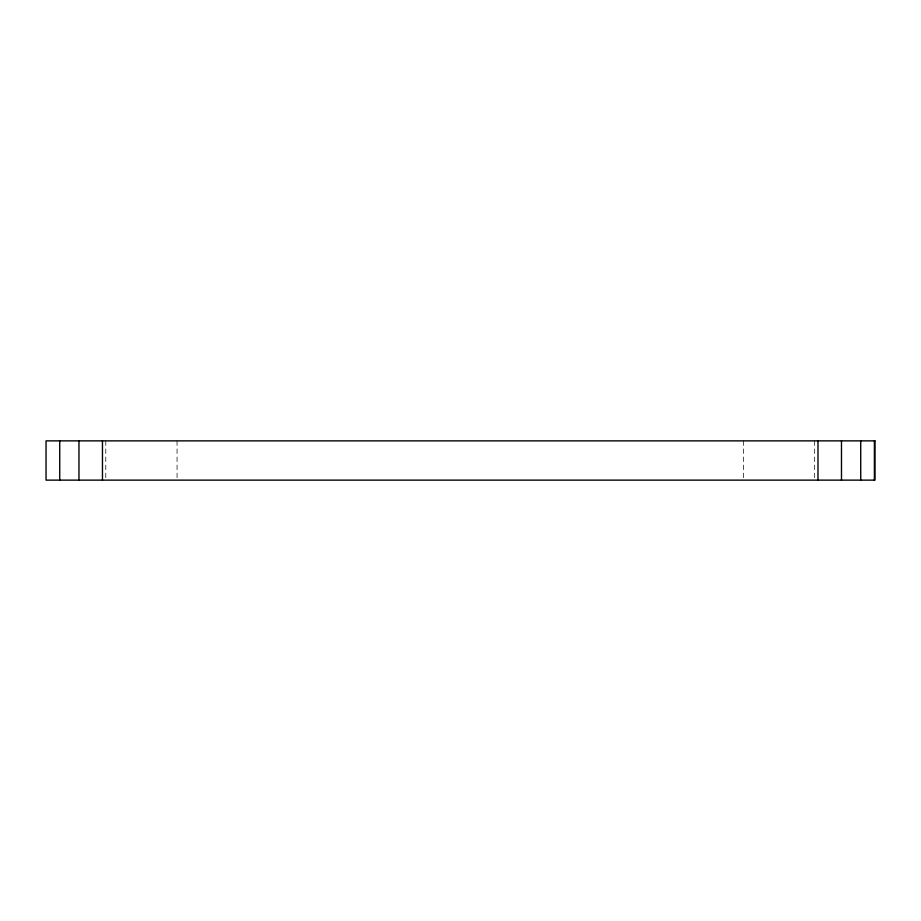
<?xml version="1.0" encoding="UTF-8"?>
<svg xmlns="http://www.w3.org/2000/svg" width="921" height="921" viewBox="0 0 921 921"><rect width="100%" height="100%" fill="white"/><g stroke="black" fill="none" stroke-linecap="round" stroke-linejoin="round"><path stroke-width="0.69" stroke-dasharray="4.61 3.45" d="M814.671 440.871L814.671 478.724M743.397 440.871L743.397 478.724M177.051 440.871L177.051 478.724M105.788 440.871L105.788 478.724"/><path stroke-width="1.38" d="M874.397 440.871L874.397 480.129M860.721 440.871L860.721 480.129M841.483 440.871L841.483 480.129M817.986 440.871L817.986 480.129M102.461 440.871L102.461 480.129M78.964 440.871L78.964 480.129M59.727 440.871L59.727 480.129M874.95 440.871L46.05 440.871L46.05 480.129L874.95 480.129L874.95 440.871"/></g></svg>
